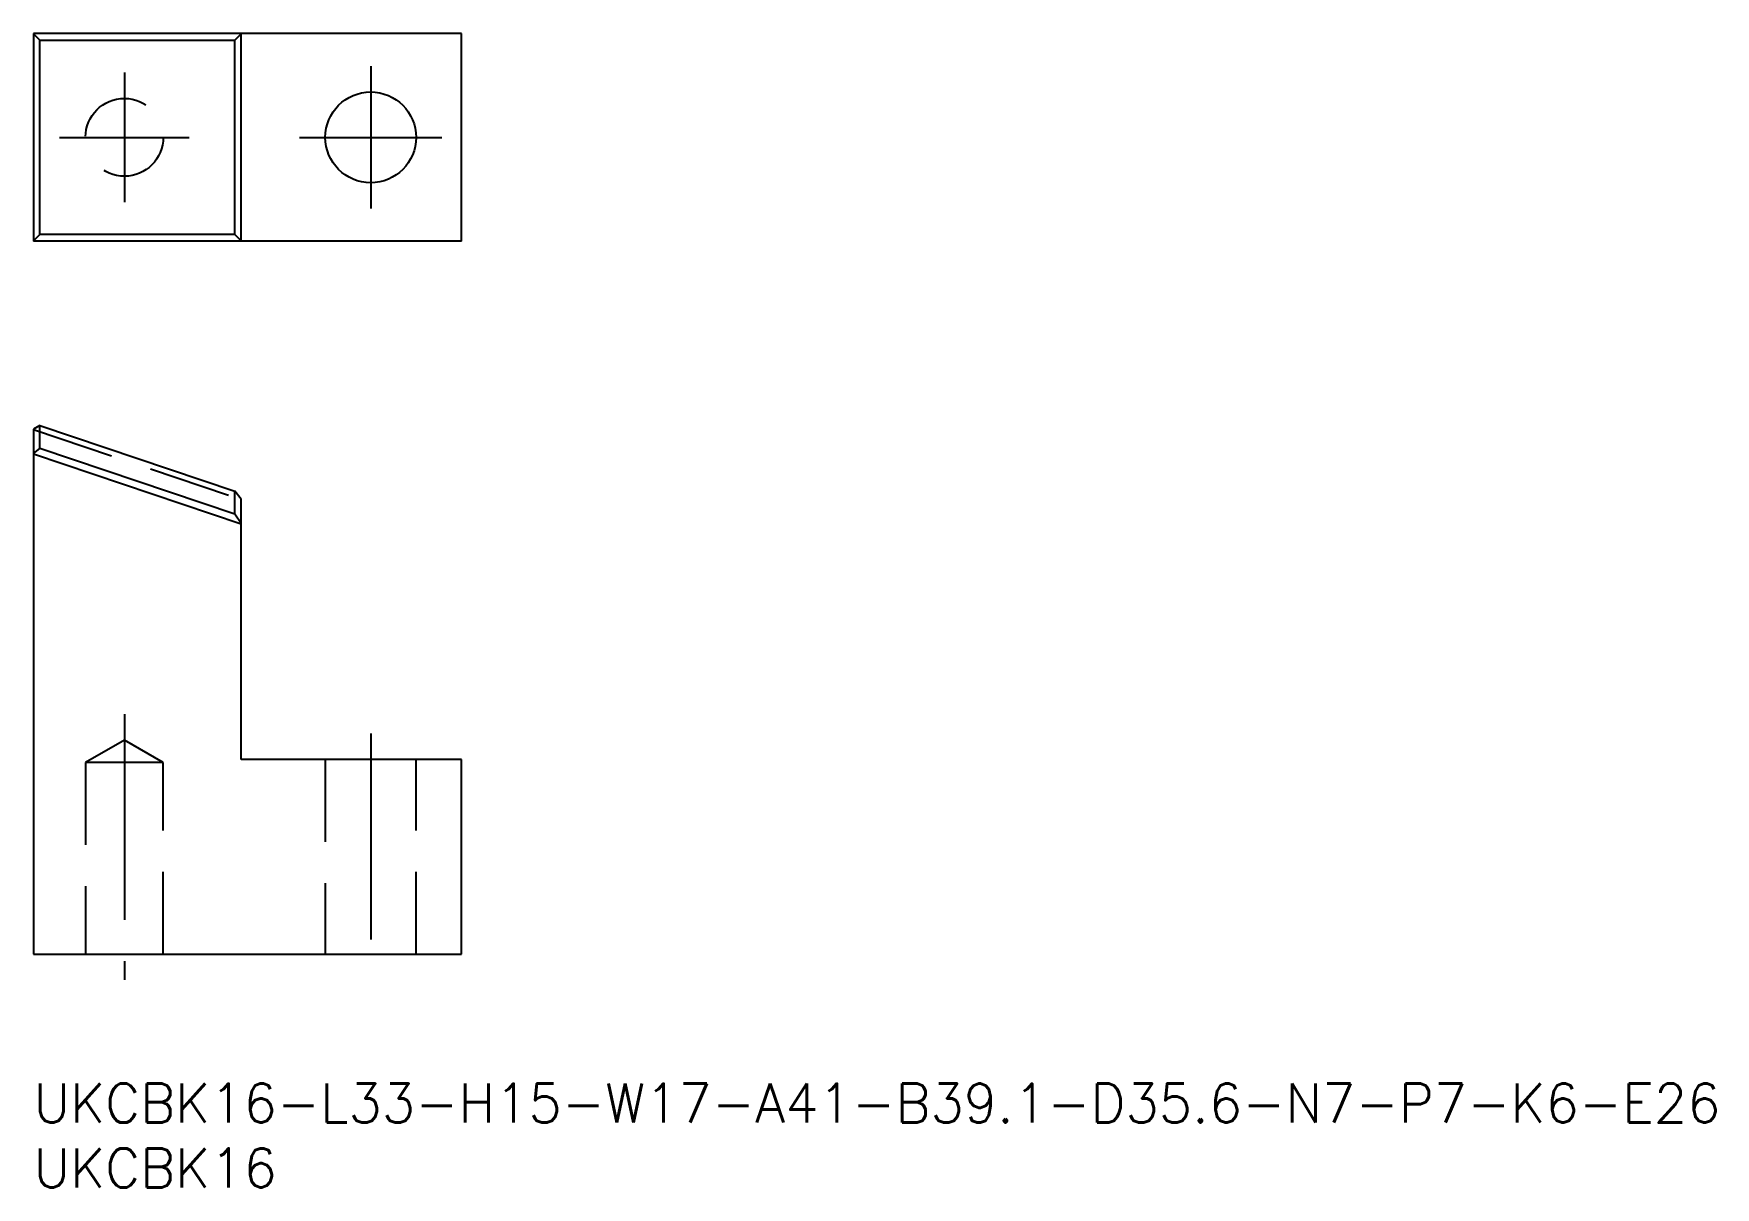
# Model space of a CAD drawing. Extents: x 0 to 130, y -8 to 81.
import ezdxf

# ---------------------------------------------------------------- set-up
doc = ezdxf.new("R2010")
doc.units = 0
doc.header["$LTSCALE"] = 0.5
doc.linetypes.add('CENTER', pattern=[50.8, 31.75, -6.35, 6.35, -6.35])
doc.linetypes.add('DASHED', pattern=[19.05, 12.7, -6.35])
for name, color, linetype in [('MSM_CENTER', 1, 'CENTER'), ('MSM_CONTINUOUS', 7, 'CONTINUOUS'), ('MSM_DASHED', 4, 'DASHED'), ('MSM_PART_NUMBER', 7, 'CONTINUOUS')]:
    doc.layers.add(name, color=color, linetype=linetype)
doc.styles.get("Standard").update_dxf_attribs({"font": 'txt.shx', "height": 1, "bigfont": 'bigfont.shx'})

# ---------------------------------------------------------------- blocks, each defined once
blk = doc.blocks.new('*U21')
at = {"layer": 'MSM_PART_NUMBER'}
blk.add_text('UKCBK16-L33-H15-W17-A41-B39.1-D35.6-N7-P7-K6-E26', height=3, dxfattribs=at).set_placement((0, -3))
blk = doc.blocks.new('*U22')
at = {"layer": 'MSM_PART_NUMBER'}
blk.add_text('UKCBK16', height=3, dxfattribs=at).set_placement((0, -8))

msp = doc.modelspace()

# ---------------------------------------------------------------- linework, layer by layer
at = {"layer": 'MSM_CENTER'}
for p, q in [((7, 78), (7, 68)), ((26, 78.5), (26, 67.5)), ((2, 73), (12, 73)), ((20.5, 73), (31.5, 73)), ((7, 28.5), (7, 8)), ((26, 27), (26, 8))]:
    msp.add_line(p, q, dxfattribs=at)
at = {"layer": 'MSM_CONTINUOUS'}
for p, q in [((33, 81), (0, 81)), ((0, 81), (0, 65)), ((0.47, 80.5), (0, 80.98)), ((0.47, 80.5), (15.53, 80.5)), ((0.47, 65.5), (0.47, 80.5)), ((16, 80.98), (15.53, 80.5)), ((15.53, 65.5), (15.53, 80.5)), ((16, 65), (16, 81)), ((33, 65), (33, 81)), ((0, 65.02), (0.47, 65.5)), ((33, 65), (0, 65)), ((15.53, 65.5), (0.47, 65.5)), ((16, 65.02), (15.53, 65.5)), ((0.47, 50.78), (0, 50.49)), ((0.47, 50.78), (15.53, 45.7)), ((0.47, 49), (0.47, 50.78)), ((0, 50.49), (0, 10)), ((0, 48.6), (0.47, 49)), ((16, 43.17), (0, 48.57)), ((15.53, 43.92), (0.47, 49)), ((16, 45.09), (15.53, 45.7)), ((15.53, 43.92), (15.53, 45.7)), ((16, 25), (16, 45.09)), ((16, 43.2), (15.53, 43.92)), ((33, 25), (16, 25)), ((33, 10), (33, 25)), ((0, 10), (33, 10))]:
    msp.add_line(p, q, dxfattribs=at)
msp.add_circle((26, 73), 3.5, dxfattribs=at)
at = {"layer": 'MSM_DASHED'}
for p, q in [((0, 50.47), (16, 45.07)), ((7, 26.5), (4, 24.77)), ((10, 24.77), (7, 26.5)), ((4, 24.77), (4, 10)), ((10, 24.77), (4, 24.77)), ((10, 10), (10, 24.77)), ((22.5, 25), (22.5, 10)), ((29.5, 10), (29.5, 25))]:
    msp.add_line(p, q, dxfattribs=at)
msp.add_circle((7, 73), 3, dxfattribs=at)

# ---------------------------------------------------------------- block references
at = {"layer": 'MSM_CONTINUOUS'}
for name in ['*U21', '*U22']:
    msp.add_blockref(name, (0, 0), dxfattribs=at)

doc.saveas('drawing.dxf')
